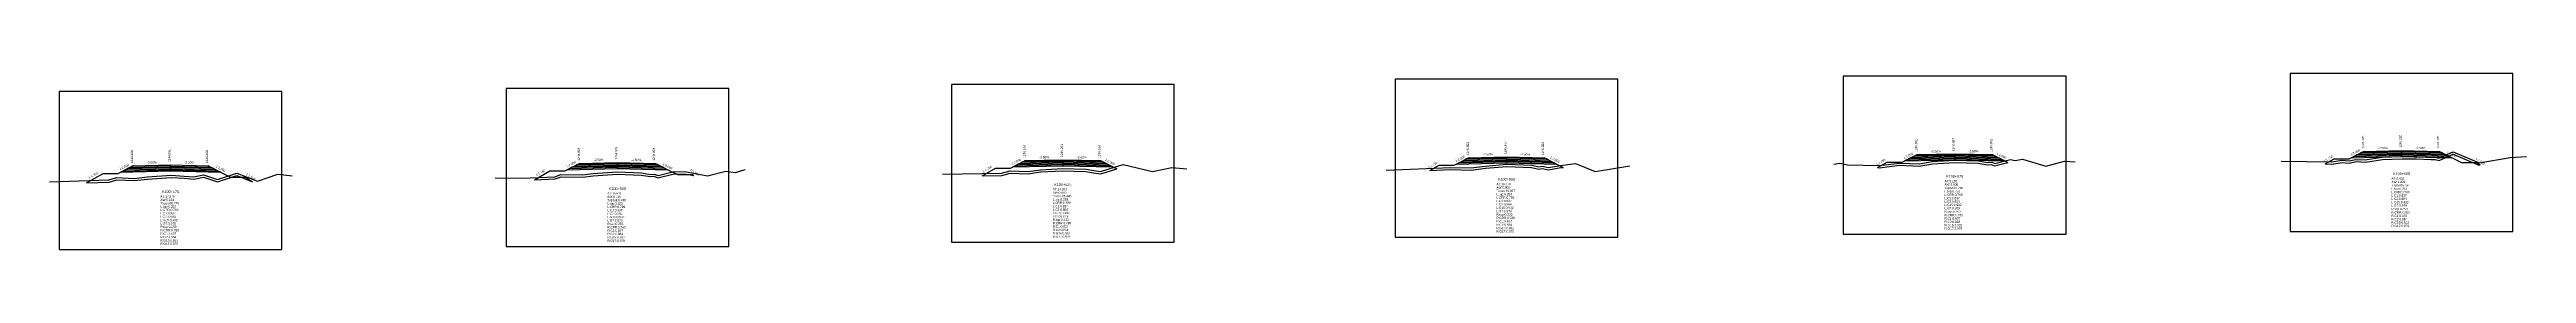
# Model space of a CAD drawing. Extents: x -7 to 78429, y 1189 to 1262.
# Drawn here: x 35838.5 to 36168.7, y 1233.4 to 1256.7 of the extents above; entities that cross this region are included whole.
import ezdxf
from ezdxf.enums import TextEntityAlignment as Align

# ---------------------------------------------------------------- set-up
doc = ezdxf.new("R2010")
doc.units = 0

msp = doc.modelspace()

# ---------------------------------------------------------------- linework, layer by layer
at = {"layer": 'A4_BORDER', "color": 7}
for points in [[(35958.722, 1234.306), (35988.422, 1234.306), (35988.422, 1255.306), (35958.722, 1255.306), (35958.722, 1234.306)], [(36017.878, 1235.003), (36047.578, 1235.003), (36047.578, 1256.003), (36017.878, 1256.003), (36017.878, 1235.003)], [(36077.635, 1235.38), (36107.335, 1235.38), (36107.335, 1256.38), (36077.635, 1256.38), (36077.635, 1235.38)], [(36137.229, 1235.735), (36166.929, 1235.735), (36166.929, 1256.735), (36137.229, 1256.735), (36137.229, 1235.735)], [(35839.748, 1233.363), (35869.448, 1233.363), (35869.448, 1254.363), (35839.748, 1254.363), (35839.748, 1233.363)], [(35899.331, 1233.768), (35929.031, 1233.768), (35929.031, 1254.768), (35899.331, 1254.768), (35899.331, 1233.768)]]:
    msp.add_lwpolyline(points, dxfattribs=at)
at = {"layer": 'CLEAR_GROUND', "color": 8}
for points in [[(36141.904, 1244.724), (36142.783, 1244.711), (36144.131, 1244.92), (36145.104, 1244.84), (36146.008, 1245.031), (36147.245, 1244.964), (36149.53, 1245.308), (36152.135, 1245.423), (36154.081, 1245.42), (36155.957, 1245.3), (36156.541, 1245.323), (36157.07, 1245.197), (36158.953, 1246.02), (36162.37, 1244.556), (36162.544, 1244.585)], [(35843.404, 1242.213), (35846.432, 1242.318), (35847.453, 1242.607), (35849.763, 1242.509), (35851.54, 1242.705), (35854.676, 1242.911), (35856.396, 1242.812), (35857.696, 1242.709), (35858.981, 1242.957), (35860.877, 1242.338), (35863.417, 1243.177), (35865.509, 1242.358)], [(35903.104, 1242.618), (35905.89, 1242.726), (35906.7, 1242.998), (35909.561, 1242.954), (35910.965, 1243.161), (35914.167, 1243.383), (35917.366, 1243.251), (35918.582, 1243.041), (35919.039, 1243.08), (35919.591, 1242.871), (35921.729, 1243.417), (35923.366, 1243.378), (35924.352, 1243.19)], [(35962.804, 1243.156), (35965.447, 1243.196), (35966.567, 1243.503), (35968.951, 1243.426), (35970.61, 1243.66), (35973.531, 1243.805), (35976.638, 1243.725), (35977.663, 1243.551), (35978.633, 1243.397), (35980.764, 1244.07)], [(36022.504, 1243.853), (36025.255, 1243.967), (36028.005, 1243.905), (36029.916, 1244.152), (36032.792, 1244.374), (36036.074, 1244.245), (36037.058, 1244.013), (36037.491, 1244.109), (36038.314, 1243.954), (36039.959, 1244.236), (36040.268, 1244.271), (36040.286, 1244.273)], [(36082.204, 1244.23), (36082.428, 1244.226), (36085.171, 1244.54), (36087.752, 1244.421), (36089.528, 1244.729), (36092.463, 1244.927), (36095.649, 1244.834), (36096.831, 1244.609), (36097.366, 1244.642), (36097.796, 1244.455), (36099.583, 1244.913)]]:
    msp.add_lwpolyline(points, dxfattribs=at)
at = {"layer": 'DESIGN_ROAD_TRIMMED', "color": 1}
for points in [[(35962.804, 1243.156), (35964.572, 1244.166), (35966.572, 1244.166), (35968.572, 1245.166), (35968.572, 1245.166), (35968.467, 1245.113), (35968.467, 1245.113), (35968.151, 1244.955), (35968.151, 1244.955), (35967.835, 1244.798), (35967.835, 1244.798), (35967.52, 1244.64), (35967.52, 1244.64), (35967.204, 1244.482), (35967.204, 1244.482), (35966.888, 1244.324), (35973.572, 1244.491), (35973.572, 1244.641), (35973.572, 1244.641), (35973.572, 1244.791), (35973.572, 1244.791), (35973.572, 1244.941), (35973.572, 1244.941), (35973.572, 1245.091), (35973.572, 1245.091), (35973.572, 1245.241), (35973.572, 1245.241), (35973.572, 1245.291), (35973.572, 1245.291), (35973.572, 1245.291), (35973.572, 1245.291), (35973.572, 1245.291), (35973.572, 1245.241), (35973.572, 1245.241), (35973.572, 1245.091), (35973.572, 1245.091), (35973.572, 1244.941), (35973.572, 1244.941), (35973.572, 1244.791), (35973.572, 1244.791), (35973.572, 1244.641), (35973.572, 1244.641), (35973.572, 1244.491), (35980.257, 1244.324), (35979.941, 1244.482), (35979.941, 1244.482), (35979.625, 1244.64), (35979.625, 1244.64), (35979.309, 1244.798), (35979.309, 1244.798), (35978.993, 1244.955), (35978.993, 1244.955), (35978.678, 1245.113), (35978.678, 1245.113), (35978.572, 1245.166), (35978.572, 1245.166), (35980.764, 1244.07)], [(36022.504, 1243.853), (36023.728, 1244.552), (36025.728, 1244.552), (36027.728, 1245.552), (36027.728, 1245.552), (36027.623, 1245.499), (36027.623, 1245.499), (36027.307, 1245.341), (36027.307, 1245.341), (36026.991, 1245.184), (36026.991, 1245.184), (36026.676, 1245.026), (36026.676, 1245.026), (36026.36, 1244.868), (36026.36, 1244.868), (36026.044, 1244.71), (36032.728, 1244.877), (36032.728, 1245.027), (36032.728, 1245.027), (36032.728, 1245.177), (36032.728, 1245.177), (36032.728, 1245.327), (36032.728, 1245.327), (36032.728, 1245.477), (36032.728, 1245.477), (36032.728, 1245.627), (36032.728, 1245.627), (36032.728, 1245.677), (36032.728, 1245.677), (36032.728, 1245.677), (36032.728, 1245.677), (36032.728, 1245.677), (36032.728, 1245.627), (36032.728, 1245.627), (36032.728, 1245.477), (36032.728, 1245.477), (36032.728, 1245.327), (36032.728, 1245.327), (36032.728, 1245.177), (36032.728, 1245.177), (36032.728, 1245.027), (36032.728, 1245.027), (36032.728, 1244.877), (36039.412, 1244.71), (36039.097, 1244.868), (36039.097, 1244.868), (36038.781, 1245.026), (36038.781, 1245.026), (36038.465, 1245.184), (36038.465, 1245.184), (36038.149, 1245.341), (36038.149, 1245.341), (36037.834, 1245.499), (36037.834, 1245.499), (36037.728, 1245.552), (36037.728, 1245.552), (36040.286, 1244.273)], [(36082.204, 1244.23), (36083.485, 1244.962), (36085.485, 1244.962), (36087.485, 1245.962), (36087.485, 1245.962), (36087.379, 1245.909), (36087.379, 1245.909), (36087.064, 1245.751), (36087.064, 1245.751), (36086.748, 1245.594), (36086.748, 1245.594), (36086.432, 1245.436), (36086.432, 1245.436), (36086.116, 1245.278), (36086.116, 1245.278), (36085.8, 1245.12), (36092.485, 1245.287), (36092.485, 1245.437), (36092.485, 1245.437), (36092.485, 1245.587), (36092.485, 1245.587), (36092.485, 1245.737), (36092.485, 1245.737), (36092.485, 1245.887), (36092.485, 1245.887), (36092.485, 1246.037), (36092.485, 1246.037), (36092.485, 1246.087), (36092.485, 1246.087), (36092.485, 1246.087), (36092.485, 1246.087), (36092.485, 1246.087), (36092.485, 1246.037), (36092.485, 1246.037), (36092.485, 1245.887), (36092.485, 1245.887), (36092.485, 1245.737), (36092.485, 1245.737), (36092.485, 1245.587), (36092.485, 1245.587), (36092.485, 1245.437), (36092.485, 1245.437), (36092.485, 1245.287), (36099.169, 1245.12), (36098.853, 1245.278), (36098.853, 1245.278), (36098.537, 1245.436), (36098.537, 1245.436), (36098.222, 1245.594), (36098.222, 1245.594), (36097.906, 1245.751), (36097.906, 1245.751), (36097.59, 1245.909), (36097.59, 1245.909), (36097.485, 1245.962), (36097.485, 1245.962), (36099.583, 1244.913)], [(36141.904, 1244.724), (36143.079, 1245.395), (36145.079, 1245.395), (36147.079, 1246.395), (36147.079, 1246.395), (36146.974, 1246.342), (36146.974, 1246.342), (36146.658, 1246.184), (36146.658, 1246.184), (36146.342, 1246.027), (36146.342, 1246.027), (36146.026, 1245.869), (36146.026, 1245.869), (36145.71, 1245.711), (36145.71, 1245.711), (36145.395, 1245.553), (36152.079, 1245.72), (36152.079, 1245.87), (36152.079, 1245.87), (36152.079, 1246.02), (36152.079, 1246.02), (36152.079, 1246.17), (36152.079, 1246.17), (36152.079, 1246.32), (36152.079, 1246.32), (36152.079, 1246.47), (36152.079, 1246.47), (36152.079, 1246.52), (36152.079, 1246.52), (36152.079, 1246.52), (36152.079, 1246.52), (36152.079, 1246.52), (36152.079, 1246.47), (36152.079, 1246.47), (36152.079, 1246.32), (36152.079, 1246.32), (36152.079, 1246.17), (36152.079, 1246.17), (36152.079, 1246.02), (36152.079, 1246.02), (36152.079, 1245.87), (36152.079, 1245.87), (36152.079, 1245.72), (36158.763, 1245.553), (36158.447, 1245.711), (36158.447, 1245.711), (36158.132, 1245.869), (36158.132, 1245.869), (36157.816, 1246.027), (36157.816, 1246.027), (36157.5, 1246.184), (36157.5, 1246.184), (36157.184, 1246.342), (36157.184, 1246.342), (36157.079, 1246.395), (36157.079, 1246.395), (36160.079, 1244.895), (36162.079, 1244.895), (36162.544, 1244.585)], [(35843.404, 1242.213), (35845.598, 1243.466), (35847.598, 1243.466), (35849.598, 1244.466), (35849.598, 1244.466), (35849.492, 1244.413), (35849.492, 1244.413), (35849.177, 1244.255), (35849.177, 1244.255), (35848.861, 1244.098), (35848.861, 1244.098), (35848.545, 1243.94), (35848.545, 1243.94), (35848.229, 1243.782), (35848.229, 1243.782), (35847.913, 1243.624), (35854.598, 1243.791), (35854.598, 1243.941), (35854.598, 1243.941), (35854.598, 1244.091), (35854.598, 1244.091), (35854.598, 1244.241), (35854.598, 1244.241), (35854.598, 1244.391), (35854.598, 1244.391), (35854.598, 1244.541), (35854.598, 1244.541), (35854.598, 1244.591), (35854.598, 1244.591), (35854.598, 1244.591), (35854.598, 1244.591), (35854.598, 1244.591), (35854.598, 1244.541), (35854.598, 1244.541), (35854.598, 1244.391), (35854.598, 1244.391), (35854.598, 1244.241), (35854.598, 1244.241), (35854.598, 1244.091), (35854.598, 1244.091), (35854.598, 1243.941), (35854.598, 1243.941), (35854.598, 1243.791), (35861.282, 1243.624), (35860.966, 1243.782), (35860.966, 1243.782), (35860.65, 1243.94), (35860.65, 1243.94), (35860.334, 1244.098), (35860.334, 1244.098), (35860.019, 1244.255), (35860.019, 1244.255), (35859.703, 1244.413), (35859.703, 1244.413), (35859.598, 1244.466), (35859.598, 1244.466), (35862.598, 1242.966), (35864.598, 1242.966), (35865.509, 1242.358)], [(35903.104, 1242.618), (35905.181, 1243.804), (35907.181, 1243.804), (35909.181, 1244.804), (35909.181, 1244.804), (35909.076, 1244.751), (35909.076, 1244.751), (35908.76, 1244.593), (35908.76, 1244.593), (35908.444, 1244.436), (35908.444, 1244.436), (35908.128, 1244.278), (35908.128, 1244.278), (35907.812, 1244.12), (35907.812, 1244.12), (35907.497, 1243.962), (35914.181, 1244.129), (35914.181, 1244.279), (35914.181, 1244.279), (35914.181, 1244.429), (35914.181, 1244.429), (35914.181, 1244.579), (35914.181, 1244.579), (35914.181, 1244.729), (35914.181, 1244.729), (35914.181, 1244.879), (35914.181, 1244.879), (35914.181, 1244.929), (35914.181, 1244.929), (35914.181, 1244.929), (35914.181, 1244.929), (35914.181, 1244.929), (35914.181, 1244.879), (35914.181, 1244.879), (35914.181, 1244.729), (35914.181, 1244.729), (35914.181, 1244.579), (35914.181, 1244.579), (35914.181, 1244.429), (35914.181, 1244.429), (35914.181, 1244.279), (35914.181, 1244.279), (35914.181, 1244.129), (35920.865, 1243.962), (35920.549, 1244.12), (35920.549, 1244.12), (35920.233, 1244.278), (35920.233, 1244.278), (35919.918, 1244.436), (35919.918, 1244.436), (35919.602, 1244.593), (35919.602, 1244.593), (35919.286, 1244.751), (35919.286, 1244.751), (35919.181, 1244.804), (35919.181, 1244.804), (35922.181, 1243.304), (35924.181, 1243.304), (35924.352, 1243.19)]]:
    msp.add_lwpolyline(points, dxfattribs=at)
at = {"layer": 'FINISHED_ROAD', "color": 2}
for points in [[(35964.572, 1244.166), (35966.572, 1244.166), (35968.572, 1245.166), (35968.572, 1245.166), (35973.572, 1245.291), (35978.572, 1245.166), (35978.572, 1245.166)], [(36023.728, 1244.552), (36025.728, 1244.552), (36027.728, 1245.552), (36027.728, 1245.552), (36032.728, 1245.677), (36037.728, 1245.552), (36037.728, 1245.552)], [(36083.485, 1244.962), (36085.485, 1244.962), (36087.485, 1245.962), (36087.485, 1245.962), (36092.485, 1246.087), (36097.485, 1245.962), (36097.485, 1245.962)], [(36143.079, 1245.395), (36145.079, 1245.395), (36147.079, 1246.395), (36147.079, 1246.395), (36152.079, 1246.52), (36157.079, 1246.395), (36157.079, 1246.395), (36160.079, 1244.895), (36162.079, 1244.895)], [(35845.598, 1243.466), (35847.598, 1243.466), (35849.598, 1244.466), (35849.598, 1244.466), (35854.598, 1244.591), (35859.598, 1244.466), (35859.598, 1244.466), (35862.598, 1242.966), (35864.598, 1242.966)], [(35905.181, 1243.804), (35907.181, 1243.804), (35909.181, 1244.804), (35909.181, 1244.804), (35914.181, 1244.929), (35919.181, 1244.804), (35919.181, 1244.804), (35922.181, 1243.304), (35924.181, 1243.304)]]:
    msp.add_lwpolyline(points, dxfattribs=at)
at = {"layer": 'LAYER_0', "color": 4}
for points in [[(35968.572, 1245.166), (35968.467, 1245.113), (35973.572, 1245.241), (35973.572, 1245.291)], [(36027.728, 1245.552), (36027.623, 1245.499), (36032.728, 1245.627), (36032.728, 1245.677)], [(36087.485, 1245.962), (36087.379, 1245.909), (36092.485, 1246.037), (36092.485, 1246.087)], [(36147.079, 1246.395), (36146.974, 1246.342), (36152.079, 1246.47), (36152.079, 1246.52)], [(35849.598, 1244.466), (35849.492, 1244.413), (35854.598, 1244.541), (35854.598, 1244.591)], [(35909.181, 1244.804), (35909.076, 1244.751), (35914.181, 1244.879), (35914.181, 1244.929)]]:
    msp.add_lwpolyline(points, dxfattribs=at)
at = {"layer": 'LAYER_1', "color": 4}
for points in [[(35968.467, 1245.113), (35968.151, 1244.955), (35973.572, 1245.091), (35973.572, 1245.241)], [(36027.623, 1245.499), (36027.307, 1245.341), (36032.728, 1245.477), (36032.728, 1245.627)], [(36087.379, 1245.909), (36087.064, 1245.751), (36092.485, 1245.887), (36092.485, 1246.037)], [(36146.974, 1246.342), (36146.658, 1246.184), (36152.079, 1246.32), (36152.079, 1246.47)], [(35849.492, 1244.413), (35849.177, 1244.255), (35854.598, 1244.391), (35854.598, 1244.541)], [(35909.076, 1244.751), (35908.76, 1244.593), (35914.181, 1244.729), (35914.181, 1244.879)]]:
    msp.add_lwpolyline(points, dxfattribs=at)
at = {"layer": 'LAYER_10', "color": 6}
for points in [[(36038.781, 1245.026), (36039.097, 1244.868), (36032.728, 1245.027), (36032.728, 1245.177)], [(36098.537, 1245.436), (36098.853, 1245.278), (36092.485, 1245.437), (36092.485, 1245.587)], [(36158.132, 1245.869), (36158.447, 1245.711), (36152.079, 1245.87), (36152.079, 1246.02)], [(35860.65, 1243.94), (35860.966, 1243.782), (35854.598, 1243.941), (35854.598, 1244.091)], [(35920.233, 1244.278), (35920.549, 1244.12), (35914.181, 1244.279), (35914.181, 1244.429)], [(35979.625, 1244.64), (35979.941, 1244.482), (35973.572, 1244.641), (35973.572, 1244.791)]]:
    msp.add_lwpolyline(points, dxfattribs=at)
at = {"layer": 'LAYER_11', "color": 6}
for points in [[(36098.853, 1245.278), (36099.169, 1245.12), (36092.485, 1245.287), (36092.485, 1245.437)], [(36158.447, 1245.711), (36158.763, 1245.553), (36152.079, 1245.72), (36152.079, 1245.87)], [(35860.966, 1243.782), (35861.282, 1243.624), (35854.598, 1243.791), (35854.598, 1243.941)], [(35920.549, 1244.12), (35920.865, 1243.962), (35914.181, 1244.129), (35914.181, 1244.279)], [(35979.941, 1244.482), (35980.257, 1244.324), (35973.572, 1244.491), (35973.572, 1244.641)], [(36039.097, 1244.868), (36039.412, 1244.71), (36032.728, 1244.877), (36032.728, 1245.027)]]:
    msp.add_lwpolyline(points, dxfattribs=at)
at = {"layer": 'LAYER_2', "color": 4}
for points in [[(35968.151, 1244.955), (35967.835, 1244.798), (35973.572, 1244.941), (35973.572, 1245.091)], [(36027.307, 1245.341), (36026.991, 1245.184), (36032.728, 1245.327), (36032.728, 1245.477)], [(36087.064, 1245.751), (36086.748, 1245.594), (36092.485, 1245.737), (36092.485, 1245.887)], [(36146.658, 1246.184), (36146.342, 1246.027), (36152.079, 1246.17), (36152.079, 1246.32)], [(35849.177, 1244.255), (35848.861, 1244.098), (35854.598, 1244.241), (35854.598, 1244.391)], [(35908.76, 1244.593), (35908.444, 1244.436), (35914.181, 1244.579), (35914.181, 1244.729)]]:
    msp.add_lwpolyline(points, dxfattribs=at)
at = {"layer": 'LAYER_3', "color": 4}
for points in [[(36026.991, 1245.184), (36026.676, 1245.026), (36032.728, 1245.177), (36032.728, 1245.327)], [(36086.748, 1245.594), (36086.432, 1245.436), (36092.485, 1245.587), (36092.485, 1245.737)], [(36146.342, 1246.027), (36146.026, 1245.869), (36152.079, 1246.02), (36152.079, 1246.17)], [(35848.861, 1244.098), (35848.545, 1243.94), (35854.598, 1244.091), (35854.598, 1244.241)], [(35908.444, 1244.436), (35908.128, 1244.278), (35914.181, 1244.429), (35914.181, 1244.579)], [(35967.835, 1244.798), (35967.52, 1244.64), (35973.572, 1244.791), (35973.572, 1244.941)]]:
    msp.add_lwpolyline(points, dxfattribs=at)
at = {"layer": 'LAYER_4', "color": 4}
for points in [[(36026.676, 1245.026), (36026.36, 1244.868), (36032.728, 1245.027), (36032.728, 1245.177)], [(36086.432, 1245.436), (36086.116, 1245.278), (36092.485, 1245.437), (36092.485, 1245.587)], [(36146.026, 1245.869), (36145.71, 1245.711), (36152.079, 1245.87), (36152.079, 1246.02)], [(35848.545, 1243.94), (35848.229, 1243.782), (35854.598, 1243.941), (35854.598, 1244.091)], [(35908.128, 1244.278), (35907.812, 1244.12), (35914.181, 1244.279), (35914.181, 1244.429)], [(35967.52, 1244.64), (35967.204, 1244.482), (35973.572, 1244.641), (35973.572, 1244.791)]]:
    msp.add_lwpolyline(points, dxfattribs=at)
at = {"layer": 'LAYER_5', "color": 4}
for points in [[(36086.116, 1245.278), (36085.8, 1245.12), (36092.485, 1245.287), (36092.485, 1245.437)], [(36145.71, 1245.711), (36145.395, 1245.553), (36152.079, 1245.72), (36152.079, 1245.87)], [(35848.229, 1243.782), (35847.913, 1243.624), (35854.598, 1243.791), (35854.598, 1243.941)], [(35907.812, 1244.12), (35907.497, 1243.962), (35914.181, 1244.129), (35914.181, 1244.279)], [(35967.204, 1244.482), (35966.888, 1244.324), (35973.572, 1244.491), (35973.572, 1244.641)], [(36026.36, 1244.868), (36026.044, 1244.71), (36032.728, 1244.877), (36032.728, 1245.027)]]:
    msp.add_lwpolyline(points, dxfattribs=at)
at = {"layer": 'LAYER_6', "color": 6}
for points in [[(35978.572, 1245.166), (35978.678, 1245.113), (35973.572, 1245.241), (35973.572, 1245.291)], [(36037.728, 1245.552), (36037.834, 1245.499), (36032.728, 1245.627), (36032.728, 1245.677)], [(36097.485, 1245.962), (36097.59, 1245.909), (36092.485, 1246.037), (36092.485, 1246.087)], [(36157.079, 1246.395), (36157.184, 1246.342), (36152.079, 1246.47), (36152.079, 1246.52)], [(35859.598, 1244.466), (35859.703, 1244.413), (35854.598, 1244.541), (35854.598, 1244.591)], [(35919.181, 1244.804), (35919.286, 1244.751), (35914.181, 1244.879), (35914.181, 1244.929)]]:
    msp.add_lwpolyline(points, dxfattribs=at)
at = {"layer": 'LAYER_7', "color": 6}
for points in [[(35978.678, 1245.113), (35978.993, 1244.955), (35973.572, 1245.091), (35973.572, 1245.241)], [(36037.834, 1245.499), (36038.149, 1245.341), (36032.728, 1245.477), (36032.728, 1245.627)], [(36097.59, 1245.909), (36097.906, 1245.751), (36092.485, 1245.887), (36092.485, 1246.037)], [(36157.184, 1246.342), (36157.5, 1246.184), (36152.079, 1246.32), (36152.079, 1246.47)], [(35859.703, 1244.413), (35860.019, 1244.255), (35854.598, 1244.391), (35854.598, 1244.541)], [(35919.286, 1244.751), (35919.602, 1244.593), (35914.181, 1244.729), (35914.181, 1244.879)]]:
    msp.add_lwpolyline(points, dxfattribs=at)
at = {"layer": 'LAYER_8', "color": 6}
for points in [[(35978.993, 1244.955), (35979.309, 1244.798), (35973.572, 1244.941), (35973.572, 1245.091)], [(36038.149, 1245.341), (36038.465, 1245.184), (36032.728, 1245.327), (36032.728, 1245.477)], [(36097.906, 1245.751), (36098.222, 1245.594), (36092.485, 1245.737), (36092.485, 1245.887)], [(36157.5, 1246.184), (36157.816, 1246.027), (36152.079, 1246.17), (36152.079, 1246.32)], [(35860.019, 1244.255), (35860.334, 1244.098), (35854.598, 1244.241), (35854.598, 1244.391)], [(35919.602, 1244.593), (35919.918, 1244.436), (35914.181, 1244.579), (35914.181, 1244.729)]]:
    msp.add_lwpolyline(points, dxfattribs=at)
at = {"layer": 'LAYER_9', "color": 6}
for points in [[(36038.465, 1245.184), (36038.781, 1245.026), (36032.728, 1245.177), (36032.728, 1245.327)], [(36098.222, 1245.594), (36098.537, 1245.436), (36092.485, 1245.587), (36092.485, 1245.737)], [(36157.816, 1246.027), (36158.132, 1245.869), (36152.079, 1246.02), (36152.079, 1246.17)], [(35860.334, 1244.098), (35860.65, 1243.94), (35854.598, 1244.091), (35854.598, 1244.241)], [(35919.918, 1244.436), (35920.233, 1244.278), (35914.181, 1244.429), (35914.181, 1244.579)], [(35979.309, 1244.798), (35979.625, 1244.64), (35973.572, 1244.791), (35973.572, 1244.941)]]:
    msp.add_lwpolyline(points, dxfattribs=at)
at = {"layer": 'NATURAL_GROUND', "color": 3}
for points in [[(36076.394, 1244.687), (36077.169, 1244.845), (36078.211, 1244.611), (36082.414, 1244.526), (36085.161, 1244.841), (36087.733, 1244.723), (36089.493, 1245.027), (36092.458, 1245.227), (36095.682, 1245.133), (36096.85, 1244.91), (36097.42, 1244.946), (36097.822, 1244.771), (36099.943, 1245.314), (36100.572, 1245.17), (36101.529, 1245.375), (36104.626, 1244.415), (36107.12, 1245.097), (36108.566, 1244.997)], [(36136.026, 1245.107), (36142.762, 1245.012), (36144.12, 1245.222), (36145.085, 1245.142), (36145.985, 1245.332), (36147.231, 1245.265), (36149.501, 1245.607), (36152.129, 1245.723), (36154.091, 1245.72), (36155.961, 1245.6), (36156.57, 1245.624), (36157.042, 1245.512), (36158.952, 1246.347), (36162.407, 1244.866), (36166.536, 1245.574), (36168.725, 1245.727)], [(35838.463, 1242.342), (35846.386, 1242.616), (35847.418, 1242.909), (35849.753, 1242.809), (35851.514, 1243.004), (35854.675, 1243.211), (35856.417, 1243.112), (35857.68, 1243.012), (35859.001, 1243.266), (35860.877, 1242.654), (35863.426, 1243.495), (35866.188, 1242.415), (35868.888, 1243.387), (35868.935, 1243.384), (35870.833, 1243.158)], [(35897.894, 1242.883), (35901.45, 1242.853), (35905.835, 1243.024), (35906.653, 1243.299), (35909.541, 1243.255), (35910.933, 1243.459), (35914.163, 1243.684), (35917.398, 1243.55), (35918.595, 1243.343), (35919.082, 1243.384), (35919.609, 1243.185), (35921.695, 1243.718), (35923.398, 1243.678), (35926.174, 1243.147), (35928.632, 1243.742), (35929.919, 1243.58), (35931.195, 1243.979)], [(35957.548, 1243.375), (35965.404, 1243.496), (35966.531, 1243.804), (35968.934, 1243.726), (35970.581, 1243.958), (35973.527, 1244.105), (35976.667, 1244.024), (35977.711, 1243.847), (35978.61, 1243.704), (35981.638, 1244.661), (35985.505, 1243.715), (35988.126, 1244.251), (35990.098, 1244.095)], [(36016.679, 1243.912), (36025.252, 1244.267), (36027.989, 1244.205), (36029.885, 1244.45), (36032.786, 1244.674), (36036.114, 1244.543), (36037.06, 1244.32), (36037.486, 1244.415), (36038.316, 1244.259), (36039.917, 1244.533), (36040.231, 1244.568), (36041.944, 1244.794), (36044.563, 1243.726), (36049.182, 1244.467)]]:
    msp.add_lwpolyline(points, dxfattribs=at)
at = {"layer": 'STRUCTURE_LEFT', "color": 4}
for points in [[(35968.572, 1245.166), (35968.467, 1245.113), (35968.467, 1245.113), (35968.151, 1244.955), (35968.151, 1244.955), (35967.835, 1244.798), (35967.835, 1244.798), (35967.52, 1244.64), (35967.52, 1244.64), (35967.204, 1244.482), (35967.204, 1244.482), (35966.888, 1244.324), (35973.572, 1244.491), (35973.572, 1244.641), (35973.572, 1244.641), (35973.572, 1244.791), (35973.572, 1244.791), (35973.572, 1244.941), (35973.572, 1244.941), (35973.572, 1245.091), (35973.572, 1245.091), (35973.572, 1245.241), (35973.572, 1245.241), (35973.572, 1245.291), (35973.572, 1245.291)], [(36027.728, 1245.552), (36027.623, 1245.499), (36027.623, 1245.499), (36027.307, 1245.341), (36027.307, 1245.341), (36026.991, 1245.184), (36026.991, 1245.184), (36026.676, 1245.026), (36026.676, 1245.026), (36026.36, 1244.868), (36026.36, 1244.868), (36026.044, 1244.71), (36032.728, 1244.877), (36032.728, 1245.027), (36032.728, 1245.027), (36032.728, 1245.177), (36032.728, 1245.177), (36032.728, 1245.327), (36032.728, 1245.327), (36032.728, 1245.477), (36032.728, 1245.477), (36032.728, 1245.627), (36032.728, 1245.627), (36032.728, 1245.677), (36032.728, 1245.677)], [(36087.485, 1245.962), (36087.379, 1245.909), (36087.379, 1245.909), (36087.064, 1245.751), (36087.064, 1245.751), (36086.748, 1245.594), (36086.748, 1245.594), (36086.432, 1245.436), (36086.432, 1245.436), (36086.116, 1245.278), (36086.116, 1245.278), (36085.8, 1245.12), (36092.485, 1245.287), (36092.485, 1245.437), (36092.485, 1245.437), (36092.485, 1245.587), (36092.485, 1245.587), (36092.485, 1245.737), (36092.485, 1245.737), (36092.485, 1245.887), (36092.485, 1245.887), (36092.485, 1246.037), (36092.485, 1246.037), (36092.485, 1246.087), (36092.485, 1246.087)], [(36147.079, 1246.395), (36146.974, 1246.342), (36146.974, 1246.342), (36146.658, 1246.184), (36146.658, 1246.184), (36146.342, 1246.027), (36146.342, 1246.027), (36146.026, 1245.869), (36146.026, 1245.869), (36145.71, 1245.711), (36145.71, 1245.711), (36145.395, 1245.553), (36152.079, 1245.72), (36152.079, 1245.87), (36152.079, 1245.87), (36152.079, 1246.02), (36152.079, 1246.02), (36152.079, 1246.17), (36152.079, 1246.17), (36152.079, 1246.32), (36152.079, 1246.32), (36152.079, 1246.47), (36152.079, 1246.47), (36152.079, 1246.52), (36152.079, 1246.52)], [(35849.598, 1244.466), (35849.492, 1244.413), (35849.492, 1244.413), (35849.177, 1244.255), (35849.177, 1244.255), (35848.861, 1244.098), (35848.861, 1244.098), (35848.545, 1243.94), (35848.545, 1243.94), (35848.229, 1243.782), (35848.229, 1243.782), (35847.913, 1243.624), (35854.598, 1243.791), (35854.598, 1243.941), (35854.598, 1243.941), (35854.598, 1244.091), (35854.598, 1244.091), (35854.598, 1244.241), (35854.598, 1244.241), (35854.598, 1244.391), (35854.598, 1244.391), (35854.598, 1244.541), (35854.598, 1244.541), (35854.598, 1244.591), (35854.598, 1244.591)], [(35909.181, 1244.804), (35909.076, 1244.751), (35909.076, 1244.751), (35908.76, 1244.593), (35908.76, 1244.593), (35908.444, 1244.436), (35908.444, 1244.436), (35908.128, 1244.278), (35908.128, 1244.278), (35907.812, 1244.12), (35907.812, 1244.12), (35907.497, 1243.962), (35914.181, 1244.129), (35914.181, 1244.279), (35914.181, 1244.279), (35914.181, 1244.429), (35914.181, 1244.429), (35914.181, 1244.579), (35914.181, 1244.579), (35914.181, 1244.729), (35914.181, 1244.729), (35914.181, 1244.879), (35914.181, 1244.879), (35914.181, 1244.929), (35914.181, 1244.929)]]:
    msp.add_lwpolyline(points, dxfattribs=at)
at = {"layer": 'STRUCTURE_RIGHT', "color": 6}
for points in [[(35973.572, 1245.291), (35973.572, 1245.291), (35973.572, 1245.241), (35973.572, 1245.241), (35973.572, 1245.091), (35973.572, 1245.091), (35973.572, 1244.941), (35973.572, 1244.941), (35973.572, 1244.791), (35973.572, 1244.791), (35973.572, 1244.641), (35973.572, 1244.641), (35973.572, 1244.491), (35980.257, 1244.324), (35979.941, 1244.482), (35979.941, 1244.482), (35979.625, 1244.64), (35979.625, 1244.64), (35979.309, 1244.798), (35979.309, 1244.798), (35978.993, 1244.955), (35978.993, 1244.955), (35978.678, 1245.113), (35978.678, 1245.113), (35978.572, 1245.166)], [(36032.728, 1245.677), (36032.728, 1245.677), (36032.728, 1245.627), (36032.728, 1245.627), (36032.728, 1245.477), (36032.728, 1245.477), (36032.728, 1245.327), (36032.728, 1245.327), (36032.728, 1245.177), (36032.728, 1245.177), (36032.728, 1245.027), (36032.728, 1245.027), (36032.728, 1244.877), (36039.412, 1244.71), (36039.097, 1244.868), (36039.097, 1244.868), (36038.781, 1245.026), (36038.781, 1245.026), (36038.465, 1245.184), (36038.465, 1245.184), (36038.149, 1245.341), (36038.149, 1245.341), (36037.834, 1245.499), (36037.834, 1245.499), (36037.728, 1245.552)], [(36092.485, 1246.087), (36092.485, 1246.087), (36092.485, 1246.037), (36092.485, 1246.037), (36092.485, 1245.887), (36092.485, 1245.887), (36092.485, 1245.737), (36092.485, 1245.737), (36092.485, 1245.587), (36092.485, 1245.587), (36092.485, 1245.437), (36092.485, 1245.437), (36092.485, 1245.287), (36099.169, 1245.12), (36098.853, 1245.278), (36098.853, 1245.278), (36098.537, 1245.436), (36098.537, 1245.436), (36098.222, 1245.594), (36098.222, 1245.594), (36097.906, 1245.751), (36097.906, 1245.751), (36097.59, 1245.909), (36097.59, 1245.909), (36097.485, 1245.962)], [(36152.079, 1246.52), (36152.079, 1246.52), (36152.079, 1246.47), (36152.079, 1246.47), (36152.079, 1246.32), (36152.079, 1246.32), (36152.079, 1246.17), (36152.079, 1246.17), (36152.079, 1246.02), (36152.079, 1246.02), (36152.079, 1245.87), (36152.079, 1245.87), (36152.079, 1245.72), (36158.763, 1245.553), (36158.447, 1245.711), (36158.447, 1245.711), (36158.132, 1245.869), (36158.132, 1245.869), (36157.816, 1246.027), (36157.816, 1246.027), (36157.5, 1246.184), (36157.5, 1246.184), (36157.184, 1246.342), (36157.184, 1246.342), (36157.079, 1246.395)], [(35854.598, 1244.591), (35854.598, 1244.591), (35854.598, 1244.541), (35854.598, 1244.541), (35854.598, 1244.391), (35854.598, 1244.391), (35854.598, 1244.241), (35854.598, 1244.241), (35854.598, 1244.091), (35854.598, 1244.091), (35854.598, 1243.941), (35854.598, 1243.941), (35854.598, 1243.791), (35861.282, 1243.624), (35860.966, 1243.782), (35860.966, 1243.782), (35860.65, 1243.94), (35860.65, 1243.94), (35860.334, 1244.098), (35860.334, 1244.098), (35860.019, 1244.255), (35860.019, 1244.255), (35859.703, 1244.413), (35859.703, 1244.413), (35859.598, 1244.466)], [(35914.181, 1244.929), (35914.181, 1244.929), (35914.181, 1244.879), (35914.181, 1244.879), (35914.181, 1244.729), (35914.181, 1244.729), (35914.181, 1244.579), (35914.181, 1244.579), (35914.181, 1244.429), (35914.181, 1244.429), (35914.181, 1244.279), (35914.181, 1244.279), (35914.181, 1244.129), (35920.865, 1243.962), (35920.549, 1244.12), (35920.549, 1244.12), (35920.233, 1244.278), (35920.233, 1244.278), (35919.918, 1244.436), (35919.918, 1244.436), (35919.602, 1244.593), (35919.602, 1244.593), (35919.286, 1244.751), (35919.286, 1244.751), (35919.181, 1244.804)]]:
    msp.add_lwpolyline(points, dxfattribs=at)

# ---------------------------------------------------------------- texts
at = {"layer": 'INFO_TEXT'}
for s, p in [('AT:10.770', (36031.378, 1241.903)), ('AT:8.282', (36091.135, 1242.28)), ('AW:0.000', (36091.135, 1241.83)), ('AT:6.436', (36150.729, 1242.635)), ('AW:1.409', (36150.729, 1242.185)), ('Topsoil:6.361', (36150.729, 1241.735)), ('AT:17.976', (35853.248, 1240.263)), ('AW:0.124', (35853.248, 1239.813)), ('Topsoil:6.775', (35853.248, 1239.363)), ('L:top:0.253', (35853.248, 1238.913)), ('L:CRR:0.789', (35853.248, 1238.463)), ('AT:15.611', (35912.831, 1240.668)), ('AW:0.130', (35912.831, 1240.218)), ('Topsoil:6.439', (35912.831, 1239.768)), ('L:top:0.253', (35912.831, 1239.318)), ('L:CRR:0.789', (35912.831, 1238.868)), ('L:C1:0.837', (35912.831, 1238.418)), ('AT:13.261', (35972.222, 1241.206)), ('AW:0.000', (35972.222, 1240.756)), ('Topsoil:5.446', (35972.222, 1240.306)), ('L:top:0.253', (35972.222, 1239.856)), ('L:CRR:0.789', (35972.222, 1239.406)), ('L:C1:0.837', (35972.222, 1238.956)), ('L:C2:0.884', (35972.222, 1238.506)), ('AW:0.000', (36031.378, 1241.453)), ('Topsoil:5.367', (36031.378, 1241.003)), ('L:top:0.253', (36031.378, 1240.553)), ('L:CRR:0.789', (36031.378, 1240.103)), ('L:C1:0.837', (36031.378, 1239.653)), ('L:C2:0.884', (36031.378, 1239.203)), ('L:G15:0.932', (36031.378, 1238.753)), ('L:G7:0.979', (36031.378, 1238.303)), ('Topsoil:5.265', (36091.135, 1241.38)), ('L:top:0.253', (36091.135, 1240.93)), ('L:CRR:0.789', (36091.135, 1240.48)), ('L:C1:0.837', (36091.135, 1240.03)), ('L:C2:0.884', (36091.135, 1239.58)), ('L:G15:0.932', (36091.135, 1239.13)), ('L:G7:0.979', (36091.135, 1238.68)), ('R:top:0.253', (36091.135, 1238.23)), ('L:top:0.253', (36150.729, 1241.285)), ('L:CRR:0.789', (36150.729, 1240.835)), ('L:C1:0.837', (36150.729, 1240.385)), ('L:C2:0.884', (36150.729, 1239.935)), ('L:G15:0.932', (36150.729, 1239.485)), ('L:G7:0.979', (36150.729, 1239.035)), ('R:top:0.253', (36150.729, 1238.585)), ('L:C1:0.837', (35853.248, 1238.013)), ('L:C2:0.884', (35853.248, 1237.563)), ('L:G15:0.932', (35853.248, 1237.113)), ('L:G7:0.979', (35853.248, 1236.663)), ('R:top:0.253', (35853.248, 1236.213)), ('R:CRR:0.789', (35853.248, 1235.763)), ('R:C1:0.837', (35853.248, 1235.313)), ('L:C2:0.884', (35912.831, 1237.968)), ('L:G15:0.932', (35912.831, 1237.518)), ('L:G7:0.979', (35912.831, 1237.068)), ('R:top:0.253', (35912.831, 1236.618)), ('R:CRR:0.789', (35912.831, 1236.168)), ('R:C1:0.837', (35912.831, 1235.718)), ('R:C2:0.884', (35912.831, 1235.268)), ('L:G15:0.932', (35972.222, 1238.056)), ('L:G7:0.979', (35972.222, 1237.606)), ('R:top:0.253', (35972.222, 1237.156)), ('R:CRR:0.789', (35972.222, 1236.706)), ('R:C1:0.837', (35972.222, 1236.256)), ('R:C2:0.884', (35972.222, 1235.806)), ('R:G15:0.932', (35972.222, 1235.356)), ('R:G17:0.979', (35972.222, 1234.906)), ('R:top:0.253', (36031.378, 1237.853)), ('R:CRR:0.789', (36031.378, 1237.403)), ('R:C1:0.837', (36031.378, 1236.953)), ('R:C2:0.884', (36031.378, 1236.503)), ('R:G15:0.932', (36031.378, 1236.053)), ('R:G17:0.979', (36031.378, 1235.603)), ('R:CRR:0.789', (36091.135, 1237.78)), ('R:C1:0.837', (36091.135, 1237.33)), ('R:C2:0.884', (36091.135, 1236.88)), ('R:G15:0.932', (36091.135, 1236.43)), ('R:G17:0.979', (36091.135, 1235.98)), ('R:CRR:0.789', (36150.729, 1238.135)), ('R:C1:0.837', (36150.729, 1237.685)), ('R:C2:0.884', (36150.729, 1237.235)), ('R:G15:0.932', (36150.729, 1236.785)), ('R:G17:0.979', (36150.729, 1236.335)), ('R:C2:0.884', (35853.248, 1234.863)), ('R:G15:0.932', (35853.248, 1234.413)), ('R:G17:0.979', (35853.248, 1233.963)), ('R:G15:0.932', (35912.831, 1234.818)), ('R:G17:0.979', (35912.831, 1234.368))]:
    msp.add_text(s, height=0.3, dxfattribs=at).set_placement(p)
at = {"layer": 'LEFT_TEXT_H'}
for s, p in [('1246.395', (36147.079, 1246.755)), ('1244.466', (35849.598, 1244.826)), ('1244.804', (35909.181, 1245.164)), ('1245.166', (35968.572, 1245.526)), ('1245.552', (36027.728, 1245.912)), ('1245.962', (36087.485, 1246.322))]:
    msp.add_text(s, height=0.3, rotation=90, dxfattribs=at).set_placement(p)
at = {"layer": 'POINT_TEXT_H'}
for s, p in [('1246.520', (36152.079, 1246.88)), ('1244.591', (35854.598, 1244.951)), ('1244.929', (35914.181, 1245.289)), ('1245.291', (35973.572, 1245.651)), ('1245.677', (36032.728, 1246.037)), ('1246.087', (36092.485, 1246.447))]:
    msp.add_text(s, height=0.3, rotation=90, dxfattribs=at).set_placement(p)
at = {"layer": 'RIGHT_TEXT_H'}
for s, p in [('1246.395', (36157.079, 1246.755)), ('1244.466', (35859.598, 1244.826)), ('1244.804', (35919.181, 1245.164)), ('1245.166', (35978.572, 1245.526)), ('1245.552', (36037.728, 1245.912)), ('1245.962', (36097.485, 1246.322))]:
    msp.add_text(s, height=0.3, rotation=90, dxfattribs=at).set_placement(p)
at = {"layer": 'SLOPE_left'}
for s, rotation, p in [('1:2.000', 26.565, (35908.1, 1244.465)), ('1:2.000', 26.565, (35967.492, 1244.827)), ('1:2.000', 26.565, (36026.648, 1245.213)), ('1:1.750', 29.745, (36082.755, 1244.753)), ('1:2.000', 26.565, (36086.404, 1245.623)), ('1:1.750', 29.745, (36142.402, 1245.216)), ('1:2.000', 26.565, (36145.998, 1246.056)), ('1:1.750', 29.745, (35844.412, 1242.996)), ('1:2.000', 26.565, (35848.517, 1244.127)), ('1:1.750', 29.745, (35904.053, 1243.367)), ('1:1.750', 29.745, (35963.599, 1243.817)), ('1:1.750', 29.745, (36023.027, 1244.359))]:
    msp.add_text(s, height=0.3, rotation=rotation, dxfattribs=at).set_placement(p, align=Align.BOTTOM_CENTER)
at = {"layer": 'SLOPE_right'}
for s, rotation, p in [('1:2.000', -26.565, (35979.749, 1244.779)), ('1:2.000', -26.565, (36039.088, 1245.074)), ('1:2.000', -26.565, (36098.615, 1245.598)), ('1:2.000', -26.565, (36158.659, 1245.806)), ('1:1.500', -33.69, (36162.411, 1244.89)), ('1:2.000', -26.565, (35861.178, 1243.877)), ('1:1.500', -33.69, (35865.153, 1242.812)), ('1:2.000', -26.565, (35920.761, 1244.215)), ('1:1.500', -33.69, (35924.366, 1243.397))]:
    msp.add_text(s, height=0.3, rotation=rotation, dxfattribs=at).set_placement(p, align=Align.BOTTOM_CENTER)
at = {"layer": 'SLOPE_TEXT'}
for p in [(35911.681, 1245.107), (35916.681, 1245.107), (35971.072, 1245.468), (35976.072, 1245.468), (36030.228, 1245.854), (36035.228, 1245.854), (36089.985, 1246.264), (36094.985, 1246.264), (36149.579, 1246.697), (36154.579, 1246.697), (35852.098, 1244.768), (35857.098, 1244.768)]:
    msp.add_text('-2.50%', height=0.3, dxfattribs=at).set_placement(p, align=Align.CENTER)
at = {"layer": 'STATION_TITLE'}
for s, p in [('K100+525', (35973.572, 1241.806)), ('K100+550', (36032.728, 1242.503)), ('K100+575', (36092.485, 1242.88)), ('K100+600', (36152.079, 1243.235)), ('K100+475', (35854.598, 1240.863)), ('K100+500', (35914.181, 1241.268))]:
    msp.add_text(s, height=0.36, dxfattribs=at).set_placement(p, align=Align.CENTER)

doc.saveas('drawing.dxf')
